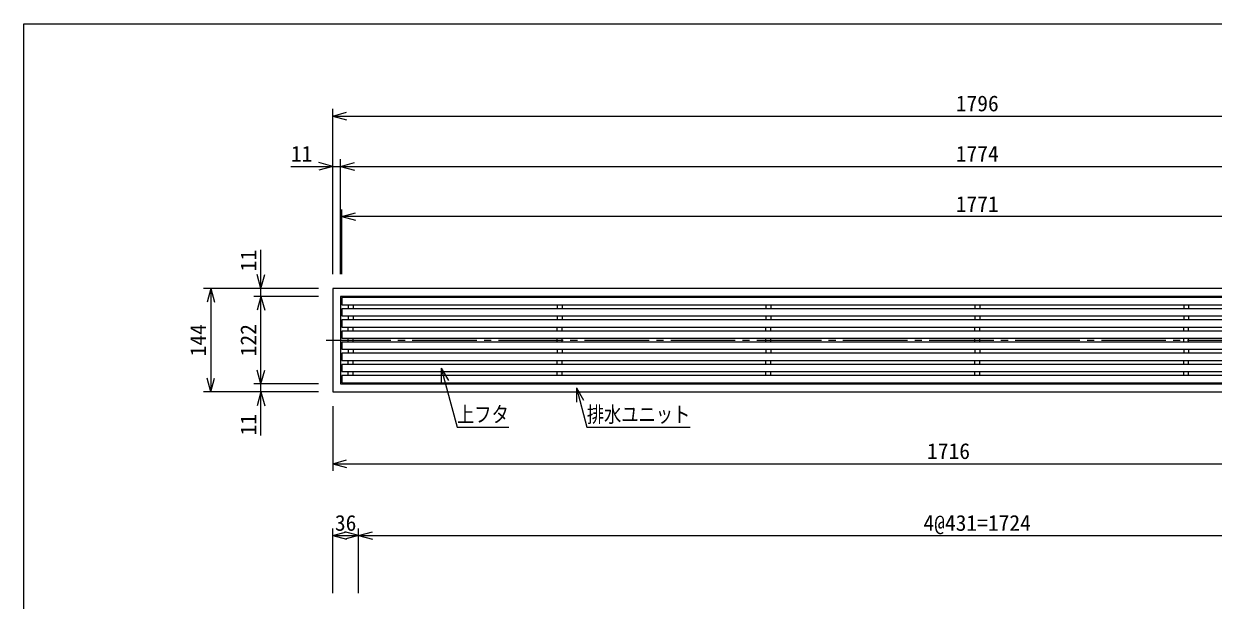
# Model space of a CAD drawing. Units: millimetres, scale not verified. Extents: x -1365 to 1365, y -930 to 870.
# Drawn here: x -1365 to 292, y 68 to 870 of the extents above; entities that cross this region are included whole.
import ezdxf
from ezdxf.enums import TextEntityAlignment as Align

# ---------------------------------------------------------------- set-up
doc = ezdxf.new("R2010")
doc.units = ezdxf.units.MM
doc.header["$LTSCALE"] = 10
doc.linetypes.add('CHAIN2', pattern=[12, 9, -1, 1, -1])
for name, color, linetype in [('0-0_計極細', 2, 'Continuous'), ('0-1_計細線', 3, 'Continuous'), ('0-5_寸法線', 7, 'Continuous'), ('0-8_枠中線', 5, 'Continuous')]:
    doc.layers.add(name, color=color, linetype=linetype)
doc.styles.add('ＭＳ ゴシック', font='')
doc.styles.get('ＭＳ ゴシック').set_extended_font_data('MS Gothic')

msp = doc.modelspace()

# ---------------------------------------------------------------- linework, layer by layer
at = {"layer": '0-0_計極細'}
for p, q in [((-912.98, 478.83), (-912.98, 473.33)), ((-906.08, 478.83), (-906.08, 473.33)), ((-621.98, 478.83), (-621.98, 473.33)), ((-615.08, 478.83), (-615.08, 473.33)), ((-330.98, 478.83), (-330.98, 473.33)), ((-324.08, 478.83), (-324.08, 473.33)), ((-39.98, 478.83), (-39.98, 473.33)), ((-33.08, 478.83), (-33.08, 473.33)), ((251.02, 478.83), (251.02, 473.33)), ((257.92, 478.83), (257.92, 473.33)), ((-912.98, 463.33), (-912.98, 457.83)), ((-912.98, 442.33), (-912.98, 447.83)), ((-906.08, 463.33), (-906.08, 457.83)), ((-906.08, 442.33), (-906.08, 447.83)), ((-621.98, 463.33), (-621.98, 457.83)), ((-621.98, 442.33), (-621.98, 447.83)), ((-615.08, 463.33), (-615.08, 457.83)), ((-615.08, 442.33), (-615.08, 447.83)), ((-330.98, 463.33), (-330.98, 457.83)), ((-330.98, 442.33), (-330.98, 447.83)), ((-324.08, 463.33), (-324.08, 457.83)), ((-324.08, 442.33), (-324.08, 447.83)), ((-39.98, 463.33), (-39.98, 457.83)), ((-39.98, 442.33), (-39.98, 447.83)), ((-33.08, 463.33), (-33.08, 457.83)), ((-33.08, 442.33), (-33.08, 447.83)), ((251.02, 463.33), (251.02, 457.83)), ((251.02, 442.33), (251.02, 447.83)), ((257.92, 463.33), (257.92, 457.83)), ((257.92, 442.33), (257.92, 447.83)), ((-912.98, 426.83), (-912.98, 432.33)), ((-906.08, 426.83), (-906.08, 432.33)), ((-621.98, 426.83), (-621.98, 432.33)), ((-615.08, 426.83), (-615.08, 432.33)), ((-330.98, 426.83), (-330.98, 432.33)), ((-324.08, 426.83), (-324.08, 432.33)), ((-39.98, 426.83), (-39.98, 432.33)), ((-33.08, 426.83), (-33.08, 432.33)), ((251.02, 426.83), (251.02, 432.33)), ((257.92, 426.83), (257.92, 432.33)), ((-912.98, 416.83), (-912.98, 411.33)), ((-906.08, 416.83), (-906.08, 411.33)), ((-621.98, 416.83), (-621.98, 411.33)), ((-615.08, 416.83), (-615.08, 411.33)), ((-330.98, 416.83), (-330.98, 411.33)), ((-324.08, 416.83), (-324.08, 411.33)), ((-39.98, 416.83), (-39.98, 411.33)), ((-33.08, 416.83), (-33.08, 411.33)), ((251.02, 416.83), (251.02, 411.33)), ((257.92, 416.83), (257.92, 411.33)), ((-912.98, 395.83), (-912.98, 401.33)), ((-906.08, 395.83), (-906.08, 401.33)), ((-621.98, 395.83), (-621.98, 401.33)), ((-615.08, 395.83), (-615.08, 401.33)), ((-330.98, 395.83), (-330.98, 401.33)), ((-324.08, 395.83), (-324.08, 401.33)), ((-39.98, 395.83), (-39.98, 401.33)), ((-33.08, 395.83), (-33.08, 401.33)), ((251.02, 395.83), (251.02, 401.33)), ((257.92, 395.83), (257.92, 401.33)), ((-912.98, 380.33), (-912.98, 385.83)), ((-906.08, 380.33), (-906.08, 385.83)), ((-621.98, 380.33), (-621.98, 385.83)), ((-615.08, 380.33), (-615.08, 385.83)), ((-330.98, 380.33), (-330.98, 385.83)), ((-324.08, 380.33), (-324.08, 385.83)), ((-39.98, 380.33), (-39.98, 385.83)), ((-33.08, 380.33), (-33.08, 385.83)), ((251.02, 380.33), (251.02, 385.83)), ((257.92, 380.33), (257.92, 385.83))]:
    msp.add_line(p, q, dxfattribs=at)
at = {"layer": '0-0_計極細', "linetype": 'CHAIN2'}
msp.add_line((-943.7, 429.58), (871.33, 429.58), dxfattribs=at)
at = {"layer": '0-1_計細線'}
for p, q in [((-922.03, 488.83), (-922.03, 478.83)), ((700.16, 488.83), (-922.03, 488.83)), ((-922.03, 478.83), (705.45, 478.83)), ((-922.03, 473.33), (-922.03, 463.33)), ((707.32, 473.33), (-922.03, 473.33)), ((-922.03, 463.33), (709.15, 463.33)), ((-922.03, 457.83), (-922.03, 447.83)), ((709.36, 457.83), (-922.03, 457.83)), ((-922.03, 447.83), (708.29, 447.83)), ((-922.03, 442.33), (-922.03, 432.33)), ((706.87, 442.33), (-922.03, 442.33)), ((-922.03, 432.33), (702.6, 432.33)), ((-922.03, 426.83), (-922.03, 416.83)), ((699.35, 426.83), (-922.03, 426.83)), ((-922.03, 416.83), (695.07, 416.83)), ((-922.03, 411.33), (-922.03, 401.33)), ((693.66, 411.33), (-922.03, 411.33)), ((-922.03, 401.33), (692.59, 401.33)), ((-922.03, 395.83), (-922.03, 385.83)), ((692.79, 395.83), (-922.03, 395.83)), ((-922.03, 385.83), (694.62, 385.83)), ((-922.03, 380.33), (-922.03, 370.33)), ((696.5, 380.33), (-922.03, 380.33)), ((-922.03, 370.33), (701.79, 370.33))]:
    msp.add_line(p, q, dxfattribs=at)
for points in [[(-934.53, 501.58), (-934.53, 357.58), (861.47, 357.58), (861.47, 501.58)], [(-923.53, 490.58), (-923.53, 368.58), (850.47, 368.58), (850.47, 490.58)]]:
    msp.add_lwpolyline(points, close=True, dxfattribs=at)
at = {"layer": '0-5_寸法線'}
for p, q in [((-934.53, 521.58), (-934.53, 751.58)), ((-934.53, 741.58), (-915.21, 746.76)), ((-934.53, 741.58), (-915.21, 736.41)), ((-934.53, 741.58), (861.47, 741.58)), ((-934.53, 521.58), (-934.53, 681.58)), ((-923.53, 521.58), (-923.53, 681.58)), ((-992.72, 671.58), (-923.53, 671.58)), ((-934.53, 671.58), (-953.85, 676.76)), ((-934.53, 671.58), (-953.85, 666.41)), ((-923.53, 671.58), (-904.21, 676.76)), ((-923.53, 671.58), (-904.21, 666.41)), ((-923.53, 671.58), (850.47, 671.58)), ((-922.03, 521.58), (-922.03, 611.58)), ((-922.03, 601.58), (-902.71, 606.76)), ((-922.03, 601.58), (-902.71, 596.41)), ((848.97, 601.58), (-922.03, 601.58)), ((-1034.53, 490.58), (-1034.53, 555.48)), ((-1034.53, 501.58), (-1039.7, 520.9)), ((-1034.53, 501.58), (-1029.35, 520.9)), ((-954.53, 501.58), (-1114.53, 501.58)), ((-1104.53, 501.58), (-1109.7, 482.26)), ((-1104.53, 501.58), (-1099.35, 482.26)), ((-1104.53, 501.58), (-1104.53, 357.58)), ((-954.53, 501.58), (-1044.53, 501.58)), ((-954.53, 490.58), (-1044.53, 490.58)), ((-1034.53, 490.58), (-1039.7, 471.26)), ((-1034.53, 490.58), (-1029.35, 471.26)), ((-1034.53, 368.58), (-1034.53, 490.58)), ((-1034.53, 368.58), (-1039.7, 387.9)), ((-1034.53, 368.58), (-1029.35, 387.9)), ((-783.28, 390.65), (-773.28, 373.33)), ((-783.28, 390.65), (-783.28, 370.65)), ((-1104.53, 357.58), (-1109.7, 376.9)), ((-1104.53, 357.58), (-1099.35, 376.9)), ((-954.53, 368.58), (-1044.53, 368.58)), ((-1034.53, 296.86), (-1034.53, 368.58)), ((-954.53, 357.58), (-1114.53, 357.58)), ((-954.53, 357.58), (-1044.53, 357.58)), ((-1034.53, 357.58), (-1039.7, 338.26)), ((-1034.53, 357.58), (-1029.35, 338.26)), ((-595.1, 363.27), (-585.1, 345.95)), ((-595.1, 363.27), (-595.1, 343.27)), ((-934.53, 337.58), (-934.53, 247.58)), ((-934.53, 257.58), (-915.21, 262.76)), ((-934.53, 257.58), (-915.21, 252.41)), ((-934.53, 257.58), (781.47, 257.58)), ((-934.53, 77.58), (-934.53, 167.58)), ((-898.53, 77.58), (-898.53, 167.58)), ((-934.53, 157.58), (-915.21, 162.76)), ((-934.53, 157.58), (-915.21, 152.41)), ((-934.53, 157.58), (-898.53, 157.58)), ((-898.53, 157.58), (-917.85, 162.76)), ((-898.53, 157.58), (-917.85, 152.41)), ((-898.53, 157.58), (-879.21, 162.76)), ((-898.53, 157.58), (-879.21, 152.41)), ((-898.53, 157.58), (825.47, 157.58))]:
    msp.add_line(p, q, dxfattribs=at)
for points in [[(-783.28, 390.65), (-761.31, 308.66), (-689.31, 308.66)], [(-595.1, 363.27), (-580.47, 308.66), (-436.47, 308.66)]]:
    msp.add_lwpolyline(points, dxfattribs=at)
at = {"layer": '0-8_枠中線'}
msp.add_lwpolyline([(-1365, -930), (-1365, 870), (1365, 870), (1365, -930)], close=True, dxfattribs=at)

# ---------------------------------------------------------------- texts
at = {"layer": '0-5_寸法線', "style": 'ＭＳ ゴシック'}
for s, p in [('1796', (-66.53, 741.58)), ('11', (-992.72, 671.58)), ('1774', (-66.53, 671.58)), ('1771', (-66.53, 601.58)), ('1716', (-106.53, 257.58)), ('36', (-931.53, 157.58)), ('4@431=1724', (-111.53, 157.58))]:
    msp.add_text(s, height=21.99, dxfattribs=at).set_placement(p, align=Align.BOTTOM_LEFT)
for s, p in [('11', (-1034.53, 525.48)), ('144', (-1104.53, 407.08)), ('122', (-1034.53, 407.08)), ('11', (-1034.53, 296.86))]:
    msp.add_text(s, height=21.99, rotation=90, dxfattribs=at).set_placement(p, align=Align.BOTTOM_LEFT)
at = {"layer": '0-5_寸法線', "style": 'ＭＳ ゴシック', "width": 0.8}
for s, p in [('上フタ', (-761.31, 308.66)), ('排水ユニット', (-580.47, 308.66))]:
    msp.add_text(s, height=21.99, dxfattribs=at).set_placement(p, align=Align.BOTTOM_LEFT)

doc.saveas('drawing.dxf')
